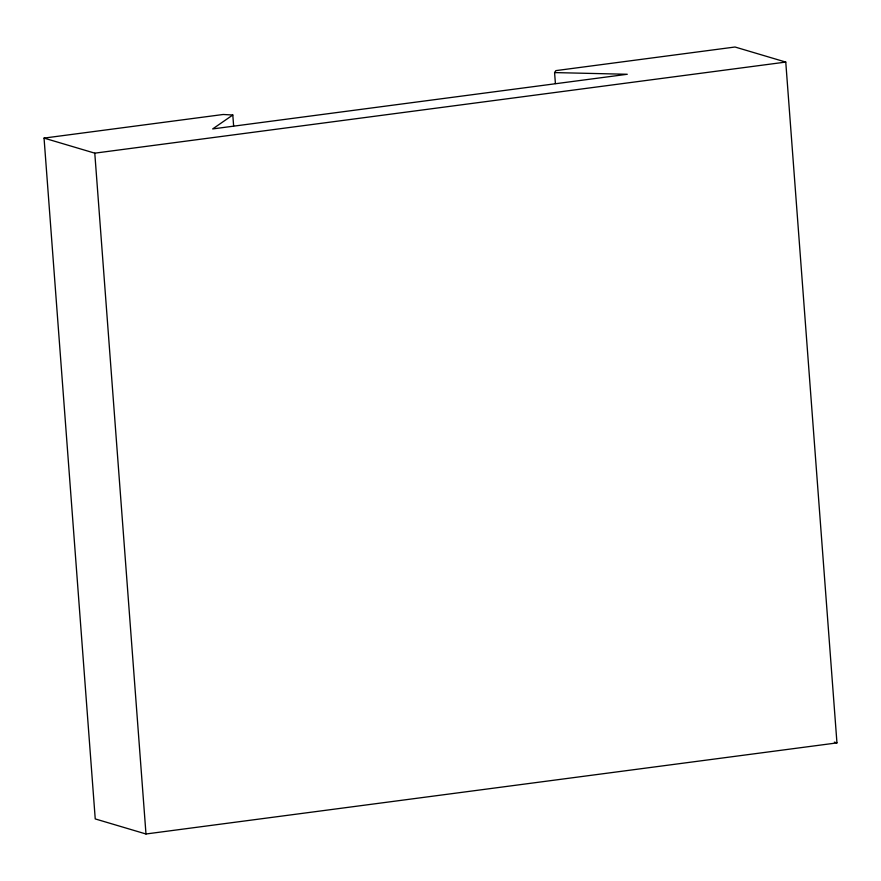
<?xml version="1.0" encoding="UTF-8"?>
<svg xmlns="http://www.w3.org/2000/svg" width="881" height="881" viewBox="0 0 881 881"><rect width="100%" height="100%" fill="white"/><g stroke="black" fill="none" stroke-linecap="round" stroke-linejoin="round"><path stroke-width="1.32" d="M555.404 83.541L554.578 72.583L555.878 70.623L735.018 47.012L785.764 62.077L836.95 742.903L145.982 833.988L95.236 818.923L44.05 138.097L223.19 114.486L232.804 115.004L233.63 125.961M232.804 115.004L212.673 128.923L627.283 74.268L554.578 72.583M44.05 138.097L94.785 153.162L785.764 62.077M834.351 742.132L836.95 742.903M94.785 153.162L145.982 833.988"/></g></svg>
